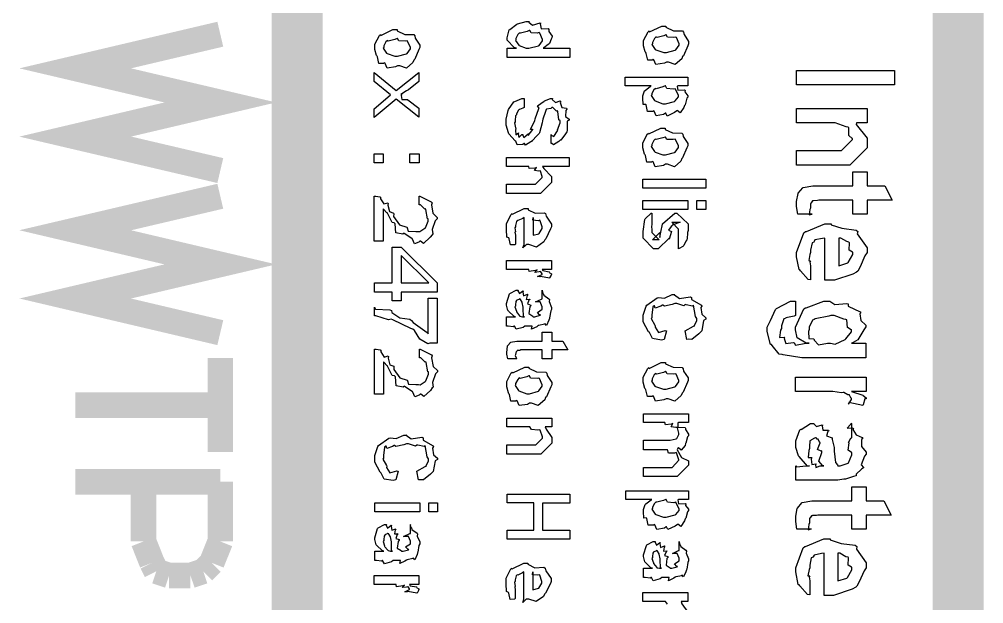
# Model space of a CAD drawing. Extents: x 0.1 to 11.6, y 0.3 to 16.2.
# Drawn here: x 1.5115 to 1.8883, y 2.094 to 2.3225 of the extents above; entities that cross this region are included whole.
import ezdxf

# ---------------------------------------------------------------- set-up
doc = ezdxf.new("R2010")
doc.units = 0
doc.layers.get('0').update_dxf_attribs({"linetype": 'CONTINUOUS'})

msp = doc.modelspace()

# ---------------------------------------------------------------- linework, layer by layer
at = {"color": 0}
for points, const_width in [([(1.62001, 0.531685), (1.62001, 4.18001)], 0.02), ([(1.87831, 0.513346), (1.87831, 4.18001)], 0.02), ([(1.59, 2.31668), (1.53331, 2.30333), (1.59, 2.28999), (1.53331, 2.27664), (1.59, 2.26335)], 0.01), ([(1.59, 2.25331), (1.53331, 2.24001), (1.59, 2.22667), (1.53331, 2.21332), (1.59, 2.19997)], 0.01), ([(1.59, 2.19), (1.59, 2.15332)], 0.01), ([(1.59, 2.17165), (1.53331, 2.17165)], 0.01), ([(1.53331, 2.14165), (1.59, 2.14165)], 0.01), ([(1.56, 2.11833), (1.56, 2.14165)], 0.01), ([(1.59, 2.14165), (1.59, 2.11833)], 0.01), ([(1.56332, 2.10997), (1.56, 2.11833)], 0.01), ([(1.59, 2.11833), (1.58664, 2.10997)], 0.01), ([(1.565, 2.10667), (1.56332, 2.10997)], 0.01), ([(1.58664, 2.10997), (1.58333, 2.10667)], 0.01), ([(1.56999, 2.10499), (1.565, 2.10667)], 0.01), ([(1.58333, 2.10667), (1.57835, 2.10499)], 0.01), ([(1.57835, 2.10499), (1.56999, 2.10499)], 0.01)]:
    msp.add_lwpolyline(points, dxfattribs=dict(at, const_width=const_width))
for points in [[(1.70204, 2.31119), (1.70574, 2.31119), (1.70481, 2.31142), (1.70204, 2.31435), (1.70204, 2.31532), (1.70204, 2.31532), (1.7029, 2.31836), (1.70313, 2.31858), (1.70313, 2.31858), (1.70583, 2.32064), (1.70617, 2.32075), (1.70617, 2.32075), (1.70958, 2.32161), (1.71072, 2.32161), (1.71061, 2.3214), (1.71203, 2.32015), (1.71496, 2.32107), (1.71528, 2.32096), (1.715, 2.32069), (1.71533, 2.31874), (1.7181, 2.31885), (1.71832, 2.31858), (1.71832, 2.31776), (1.71963, 2.31597), (1.71961, 2.31532), (1.71929, 2.31478), (1.71869, 2.3131), (1.71853, 2.31293), (1.71815, 2.31261), (1.71636, 2.31131), (1.71615, 2.31119), (1.72657, 2.31119), (1.72657, 2.30751), (1.70204, 2.30751), (1.70204, 2.31119)], [(1.65907, 2.31847), (1.65907, 2.31797), (1.66206, 2.31662), (1.66564, 2.31651), (1.66601, 2.31608), (1.66618, 2.31515), (1.66797, 2.31244), (1.66797, 2.31153), (1.66764, 2.31076), (1.66596, 2.30686), (1.66558, 2.30653), (1.66525, 2.30561), (1.66271, 2.30339), (1.6601, 2.30436), (1.65929, 2.30436), (1.65847, 2.30387), (1.65522, 2.30339), (1.6544, 2.30528), (1.65408, 2.30544), (1.65386, 2.30518), (1.65201, 2.30518), (1.65142, 2.30778), (1.65126, 2.30806), (1.65104, 2.30832), (1.65039, 2.31076), (1.65039, 2.31153), (1.65039, 2.31278), (1.65218, 2.31619), (1.65256, 2.31651), (1.65272, 2.31619), (1.65744, 2.31847), (1.65907, 2.31847)], [(1.71072, 2.31814), (1.7099, 2.31776), (1.70731, 2.31706), (1.70687, 2.31711), (1.70682, 2.31706), (1.70632, 2.31657), (1.70551, 2.315), (1.70551, 2.31446), (1.70535, 2.31424), (1.7066, 2.31244), (1.70682, 2.31228), (1.70682, 2.31228), (1.70958, 2.31119), (1.7105, 2.31119), (1.7105, 2.31119), (1.7144, 2.31213), (1.71463, 2.31228), (1.71463, 2.31228), (1.71593, 2.31407), (1.71593, 2.31467), (1.71593, 2.31467), (1.71485, 2.31711), (1.71463, 2.31728), (1.71386, 2.31711), (1.71149, 2.31722), (1.71089, 2.31814), (1.71072, 2.31814)], [(1.76411, 2.31988), (1.76411, 2.31939), (1.76708, 2.31803), (1.77067, 2.31793), (1.77106, 2.31749), (1.77121, 2.31657), (1.773, 2.31386), (1.773, 2.31293), (1.77268, 2.31218), (1.771, 2.30826), (1.77061, 2.30794), (1.77029, 2.30703), (1.76774, 2.30479), (1.76514, 2.30578), (1.76432, 2.30578), (1.76351, 2.30529), (1.76025, 2.30479), (1.75944, 2.30669), (1.75911, 2.30686), (1.7589, 2.30658), (1.75706, 2.30658), (1.75646, 2.30919), (1.75629, 2.30946), (1.75608, 2.30974), (1.75543, 2.31218), (1.75543, 2.31293), (1.75543, 2.31418), (1.75722, 2.3176), (1.7576, 2.31793), (1.75776, 2.3176), (1.76247, 2.31988), (1.76411, 2.31988)], [(1.65907, 2.315), (1.65826, 2.31461), (1.65565, 2.31396), (1.65522, 2.31418), (1.65517, 2.31413), (1.65468, 2.31364), (1.65386, 2.31207), (1.65386, 2.31153), (1.65365, 2.31125), (1.65494, 2.30929), (1.65517, 2.30914), (1.65517, 2.30914), (1.65826, 2.30806), (1.65929, 2.30806), (1.65929, 2.30806), (1.66276, 2.30897), (1.66297, 2.30914), (1.66297, 2.30914), (1.66428, 2.31093), (1.66428, 2.31153), (1.66428, 2.31153), (1.66319, 2.31396), (1.66297, 2.31413), (1.66222, 2.31396), (1.65972, 2.31407), (1.65924, 2.315), (1.65907, 2.315)], [(1.76411, 2.3164), (1.76329, 2.31603), (1.76069, 2.31538), (1.76025, 2.3156), (1.76019, 2.31554), (1.75971, 2.31506), (1.7589, 2.31347), (1.7589, 2.31293), (1.75868, 2.31267), (1.75999, 2.31071), (1.76019, 2.31054), (1.76019, 2.31054), (1.76329, 2.30946), (1.76432, 2.30946), (1.76432, 2.30946), (1.76779, 2.31039), (1.76801, 2.31054), (1.76801, 2.31054), (1.76932, 2.31233), (1.76932, 2.31293), (1.76932, 2.31293), (1.76822, 2.31538), (1.76801, 2.31554), (1.76725, 2.31538), (1.76476, 2.31549), (1.76426, 2.3164), (1.76411, 2.3164)], [(1.65007, 2.30165), (1.65875, 2.29471), (1.66764, 2.30165), (1.66764, 2.29818), (1.66351, 2.29492), (1.66276, 2.29454), (1.6606, 2.29312), (1.66092, 2.29297), (1.66092, 2.29297), (1.66069, 2.29275), (1.66097, 2.29118), (1.66319, 2.29112), (1.66331, 2.29101), (1.66764, 2.28776), (1.66764, 2.28429), (1.65875, 2.29124), (1.65007, 2.28407), (1.65007, 2.28754), (1.65549, 2.2921), (1.65657, 2.29297), (1.65007, 2.29818), (1.65007, 2.30165)], [(1.74815, 2.29992), (1.77268, 2.29992), (1.77268, 2.29644), (1.76878, 2.29644), (1.76856, 2.29628), (1.76872, 2.29476), (1.77143, 2.29486), (1.7716, 2.29471), (1.77154, 2.29411), (1.77268, 2.29264), (1.77268, 2.2921), (1.77235, 2.29161), (1.7716, 2.28911), (1.77138, 2.28885), (1.77115, 2.28808), (1.76975, 2.28592), (1.76856, 2.28678), (1.76833, 2.28668), (1.76747, 2.28608), (1.7646, 2.28467), (1.76411, 2.28581), (1.764, 2.28581), (1.76324, 2.28532), (1.76036, 2.28478), (1.75956, 2.28657), (1.75922, 2.28668), (1.75896, 2.2864), (1.75694, 2.2864), (1.75635, 2.28901), (1.75618, 2.28928), (1.75613, 2.28922), (1.75521, 2.28917), (1.7551, 2.29172), (1.7551, 2.29254), (1.7551, 2.29254), (1.75581, 2.29454), (1.75597, 2.29471), (1.75597, 2.29471), (1.75808, 2.29633), (1.75836, 2.29644), (1.74815, 2.29644), (1.74815, 2.29992)], [(1.81511, 2.30251), (1.85351, 2.30251), (1.85351, 2.29688), (1.81511, 2.29688), (1.81511, 2.30251)], [(1.76378, 2.29644), (1.76297, 2.29606), (1.76036, 2.29536), (1.75993, 2.29542), (1.75987, 2.29536), (1.75939, 2.29492), (1.75857, 2.29346), (1.75857, 2.29297), (1.75836, 2.29269), (1.75965, 2.29075), (1.75987, 2.29058), (1.75987, 2.29058), (1.76297, 2.2895), (1.764, 2.2895), (1.764, 2.2895), (1.76747, 2.29042), (1.76768, 2.29058), (1.76768, 2.29058), (1.76899, 2.29221), (1.76899, 2.29275), (1.76899, 2.29275), (1.7679, 2.29519), (1.76768, 2.29536), (1.76693, 2.29519), (1.76443, 2.29546), (1.76394, 2.29644), (1.76378, 2.29644)], [(1.70871, 2.2915), (1.70871, 2.28803), (1.70828, 2.28776), (1.70687, 2.28728), (1.70676, 2.28717), (1.70638, 2.28678), (1.70574, 2.28543), (1.70568, 2.28521), (1.70529, 2.28472), (1.70524, 2.28299), (1.70524, 2.28239), (1.70492, 2.28207), (1.7054, 2.28), (1.70546, 2.27979), (1.70535, 2.27919), (1.70546, 2.27729), (1.70649, 2.2781), (1.70654, 2.27806), (1.70643, 2.27767), (1.70665, 2.27626), (1.70785, 2.2774), (1.70828, 2.2774), (1.70817, 2.27718), (1.70861, 2.27626), (1.71029, 2.27778), (1.71044, 2.27783), (1.71035, 2.27772), (1.71035, 2.27707), (1.71208, 2.27935), (1.71218, 2.27957), (1.71203, 2.27946), (1.71115, 2.27946), (1.71294, 2.28299), (1.71306, 2.28347), (1.713, 2.28353), (1.71446, 2.2876), (1.71457, 2.28782), (1.71446, 2.28782), (1.71392, 2.28868), (1.71653, 2.29053), (1.71674, 2.29064), (1.71674, 2.29064), (1.71903, 2.2915), (1.71978, 2.2915), (1.71972, 2.29118), (1.72092, 2.28999), (1.72276, 2.29064), (1.72304, 2.29042), (1.72282, 2.28993), (1.72342, 2.28797), (1.72526, 2.28771), (1.72542, 2.28737), (1.72499, 2.28689), (1.72483, 2.28456), (1.72629, 2.28342), (1.72629, 2.28304), (1.72558, 2.28261), (1.72553, 2.27881), (1.72542, 2.27849), (1.72483, 2.27772), (1.7231, 2.27522), (1.72282, 2.27528), (1.72282, 2.27522), (1.72228, 2.27468), (1.72026, 2.27339), (1.71951, 2.27399), (1.71935, 2.27393), (1.71935, 2.2774), (1.71935, 2.27724), (1.72037, 2.27669), (1.72179, 2.27892), (1.72194, 2.27914), (1.72194, 2.27914), (1.72179, 2.27925), (1.72282, 2.28196), (1.72282, 2.28282), (1.72222, 2.28315), (1.7219, 2.28651), (1.72174, 2.28674), (1.72136, 2.28662), (1.72, 2.28803), (1.71957, 2.28803), (1.71918, 2.28765), (1.7175, 2.28733), (1.71739, 2.28717), (1.71713, 2.28651), (1.71599, 2.28342), (1.71588, 2.28282), (1.71571, 2.28206), (1.71468, 2.27806), (1.71457, 2.27783), (1.71382, 2.27713), (1.71175, 2.27485), (1.71197, 2.27501), (1.71197, 2.27501), (1.71132, 2.27453), (1.70921, 2.27328), (1.70882, 2.27393), (1.70871, 2.27393), (1.70817, 2.2736), (1.70606, 2.27339), (1.70551, 2.27485), (1.70524, 2.27501), (1.70524, 2.27501), (1.70281, 2.27772), (1.70264, 2.27806), (1.70264, 2.27806), (1.70176, 2.28114), (1.70176, 2.28217), (1.70176, 2.28342), (1.70247, 2.28683), (1.70264, 2.28717), (1.70264, 2.28717), (1.70475, 2.29021), (1.70503, 2.29042), (1.70503, 2.29042), (1.70779, 2.2915), (1.70871, 2.2915)], [(1.81515, 2.28765), (1.84272, 2.28765), (1.84272, 2.28201), (1.8386, 2.28201), (1.83849, 2.28136), (1.84272, 2.27599), (1.84272, 2.27419), (1.84272, 2.27225), (1.83599, 2.26551), (1.83165, 2.26551), (1.81515, 2.26551), (1.81515, 2.27115), (1.83035, 2.27117), (1.83274, 2.27115), (1.83708, 2.2755), (1.83708, 2.27593), (1.83692, 2.27588), (1.83561, 2.27701), (1.83561, 2.28), (1.83535, 2.28028), (1.83453, 2.28049), (1.83024, 2.28201), (1.82883, 2.28201), (1.81515, 2.28201), (1.81515, 2.28765)], [(1.76378, 2.27994), (1.76378, 2.27946), (1.76676, 2.2781), (1.77035, 2.278), (1.77072, 2.27756), (1.77089, 2.27664), (1.77268, 2.27393), (1.77268, 2.273), (1.77235, 2.27225), (1.77067, 2.26833), (1.77029, 2.26801), (1.76997, 2.26708), (1.76742, 2.26486), (1.76481, 2.26585), (1.764, 2.26585), (1.76318, 2.26535), (1.75993, 2.26486), (1.75911, 2.26676), (1.75879, 2.26693), (1.75857, 2.26665), (1.75672, 2.26665), (1.75613, 2.26926), (1.75597, 2.26953), (1.75575, 2.26981), (1.7551, 2.27225), (1.7551, 2.273), (1.7551, 2.27425), (1.75689, 2.27767), (1.75726, 2.278), (1.75743, 2.27767), (1.76215, 2.27994), (1.76378, 2.27994)], [(1.76378, 2.27647), (1.76297, 2.2761), (1.76036, 2.27544), (1.75993, 2.27567), (1.75987, 2.27561), (1.75939, 2.27511), (1.75857, 2.27354), (1.75857, 2.273), (1.75836, 2.27274), (1.75965, 2.27078), (1.75987, 2.27061), (1.75987, 2.27061), (1.76297, 2.26953), (1.764, 2.26953), (1.764, 2.26953), (1.76747, 2.27046), (1.76768, 2.27061), (1.76768, 2.27061), (1.76899, 2.2724), (1.76899, 2.273), (1.76899, 2.273), (1.7679, 2.27544), (1.76768, 2.27561), (1.76693, 2.27544), (1.76443, 2.27556), (1.76394, 2.27647), (1.76378, 2.27647)], [(1.65012, 2.26986), (1.6536, 2.26986), (1.6536, 2.26639), (1.65012, 2.26639), (1.65012, 2.26986)], [(1.66401, 2.26986), (1.66769, 2.26986), (1.66769, 2.26639), (1.66401, 2.26639), (1.66401, 2.26986)], [(1.70182, 2.26844), (1.72635, 2.26844), (1.72635, 2.26497), (1.71593, 2.26497), (1.71647, 2.26411), (1.7194, 2.26101), (1.7194, 2.25999), (1.7194, 2.25868), (1.71506, 2.25435), (1.71268, 2.25435), (1.70182, 2.25435), (1.70182, 2.25803), (1.71203, 2.25803), (1.71311, 2.25803), (1.71571, 2.26064), (1.71571, 2.26107), (1.71571, 2.26107), (1.71517, 2.26308), (1.71506, 2.26324), (1.71451, 2.26313), (1.71278, 2.2634), (1.71354, 2.26454), (1.71354, 2.26454), (1.71289, 2.26432), (1.71072, 2.26411), (1.71056, 2.26497), (1.7105, 2.26497), (1.70182, 2.26497), (1.70182, 2.26844)], [(1.82129, 2.24631), (1.81565, 2.24631), (1.81565, 2.24631), (1.81521, 2.24924), (1.81521, 2.25022), (1.81521, 2.25131), (1.81575, 2.25435), (1.81586, 2.25456), (1.81586, 2.25456), (1.8176, 2.25661), (1.81782, 2.25672), (1.81782, 2.25672), (1.82156, 2.25738), (1.82281, 2.25738), (1.83712, 2.25738), (1.83712, 2.26281), (1.84278, 2.26281), (1.84278, 2.25738), (1.84972, 2.25738), (1.85254, 2.25174), (1.84278, 2.25174), (1.84278, 2.24631), (1.83712, 2.24631), (1.83712, 2.25174), (1.82389, 2.25174), (1.82335, 2.25163), (1.82178, 2.25157), (1.82172, 2.25151), (1.82146, 2.25146), (1.8209, 2.25076), (1.82086, 2.25065), (1.82058, 2.25054), (1.82064, 2.24918), (1.82064, 2.24869), (1.82036, 2.2481), (1.8201, 2.24599), (1.82124, 2.24636), (1.82129, 2.24631)], [(1.75515, 2.25999), (1.77968, 2.25999), (1.77968, 2.25651), (1.75515, 2.25651), (1.75515, 2.25999)], [(1.65364, 2.23579), (1.65017, 2.23578), (1.65017, 2.25336), (1.65076, 2.25336), (1.65235, 2.25304), (1.65256, 2.25293), (1.65256, 2.25228), (1.65386, 2.25028), (1.65543, 2.25071), (1.6556, 2.25054), (1.65543, 2.24983), (1.65608, 2.24729), (1.65767, 2.24675), (1.65776, 2.24642), (1.65771, 2.24539), (1.66, 2.24219), (1.66287, 2.24121), (1.66319, 2.241), (1.66308, 2.241), (1.66342, 2.23969), (1.66635, 2.23947), (1.66732, 2.23947), (1.66803, 2.23947), (1.66992, 2.24078), (1.67014, 2.241), (1.67014, 2.241), (1.67122, 2.2436), (1.67122, 2.24447), (1.67096, 2.24447), (1.67031, 2.24815), (1.67014, 2.24837), (1.66992, 2.24826), (1.66829, 2.24989), (1.66775, 2.24989), (1.66775, 2.25336), (1.66797, 2.25331), (1.67242, 2.25114), (1.67275, 2.25076), (1.67247, 2.24989), (1.67307, 2.24664), (1.67469, 2.24501), (1.67469, 2.24447), (1.67399, 2.24365), (1.67285, 2.24035), (1.67301, 2.23856), (1.67275, 2.23817), (1.67204, 2.23725), (1.66943, 2.23486), (1.66829, 2.23579), (1.66797, 2.23579), (1.66764, 2.2354), (1.6659, 2.23475), (1.66515, 2.23654), (1.66493, 2.23665), (1.66493, 2.23665), (1.66217, 2.23861), (1.66189, 2.23882), (1.66135, 2.2385), (1.65864, 2.23899), (1.65836, 2.24251), (1.65799, 2.24294), (1.65713, 2.24311), (1.65528, 2.24669), (1.65517, 2.24685), (1.65511, 2.24685), (1.65375, 2.24826), (1.65365, 2.24837), (1.65364, 2.23579)], [(1.75515, 2.25163), (1.77274, 2.25163), (1.77274, 2.24815), (1.75515, 2.24815), (1.75515, 2.25163)], [(1.77621, 2.25163), (1.77968, 2.25163), (1.77968, 2.24815), (1.77621, 2.24815), (1.77621, 2.25163)], [(1.70529, 2.23807), (1.70529, 2.2346), (1.70508, 2.23432), (1.7034, 2.23426), (1.70285, 2.23671), (1.70269, 2.23699), (1.70269, 2.23699), (1.70193, 2.23736), (1.70182, 2.24035), (1.70182, 2.24132), (1.70182, 2.24262), (1.70361, 2.24621), (1.704, 2.24653), (1.70415, 2.24625), (1.70871, 2.24849), (1.71029, 2.24849), (1.71029, 2.24804), (1.71306, 2.24669), (1.71658, 2.24685), (1.71701, 2.24653), (1.71729, 2.2455), (1.7194, 2.2424), (1.7194, 2.24132), (1.71907, 2.24056), (1.71724, 2.23665), (1.71679, 2.23633), (1.71642, 2.23546), (1.71354, 2.2334), (1.71061, 2.23438), (1.70964, 2.23438), (1.70931, 2.23406), (1.70828, 2.23313), (1.70876, 2.23438), (1.70876, 2.23438), (1.70876, 2.24501), (1.70822, 2.24463), (1.70632, 2.24382), (1.70617, 2.24393), (1.70617, 2.24393), (1.70574, 2.24343), (1.70529, 2.24186), (1.70529, 2.24132), (1.70508, 2.241), (1.70529, 2.23936), (1.70529, 2.23936), (1.70514, 2.23926), (1.70529, 2.23807), (1.70529, 2.23807)], [(1.75868, 2.24669), (1.75868, 2.24322), (1.75857, 2.243), (1.75868, 2.24235), (1.75868, 2.24214), (1.75846, 2.2416), (1.75868, 2.24007), (1.75868, 2.23953), (1.75868, 2.2391), (1.7615, 2.23628), (1.76042, 2.23628), (1.7589, 2.23628), (1.76172, 2.2391), (1.76172, 2.23714), (1.76215, 2.23931), (1.76281, 2.24235), (1.76281, 2.24257), (1.76758, 2.24669), (1.76844, 2.24669), (1.77279, 2.24257), (1.77279, 2.23996), (1.77251, 2.23915), (1.7724, 2.23654), (1.77235, 2.23628), (1.77197, 2.23574), (1.77115, 2.234), (1.77106, 2.23389), (1.77078, 2.23367), (1.76932, 2.23286), (1.7691, 2.23281), (1.7691, 2.23628), (1.7691, 2.23628), (1.7691, 2.23708), (1.7691, 2.23736), (1.7691, 2.23736), (1.7691, 2.23915), (1.7691, 2.23975), (1.7691, 2.2404), (1.7665, 2.24322), (1.76779, 2.24322), (1.76975, 2.24322), (1.76693, 2.24214), (1.76693, 2.24257), (1.76671, 2.24192), (1.76622, 2.24154), (1.76514, 2.24001), (1.76628, 2.23958), (1.76628, 2.23953), (1.7654, 2.23649), (1.7654, 2.23693), (1.76107, 2.23281), (1.76085, 2.23281), (1.75933, 2.23281), (1.75521, 2.23693), (1.75521, 2.23953), (1.75521, 2.23953), (1.75592, 2.24425), (1.75608, 2.24451), (1.75608, 2.24451), (1.75836, 2.24664), (1.75868, 2.24669)], [(1.71224, 2.24501), (1.71224, 2.23807), (1.71224, 2.23807), (1.71446, 2.23861), (1.71463, 2.23872), (1.71463, 2.23872), (1.71571, 2.24067), (1.71571, 2.24132), (1.71571, 2.24132), (1.71496, 2.24376), (1.71485, 2.24393), (1.71419, 2.24376), (1.71208, 2.24393), (1.71224, 2.24501), (1.71224, 2.24501)], [(1.82064, 2.22607), (1.82064, 2.22065), (1.81972, 2.22082), (1.81674, 2.22412), (1.81651, 2.22456), (1.81619, 2.22467), (1.81521, 2.22965), (1.81521, 2.23128), (1.81521, 2.23128), (1.81808, 2.23904), (1.81868, 2.23953), (1.81901, 2.23958), (1.82622, 2.24257), (1.82867, 2.24257), (1.82867, 2.24214), (1.8329, 2.24078), (1.83843, 2.24007), (1.83908, 2.23953), (1.83886, 2.23856), (1.84278, 2.23313), (1.84278, 2.23128), (1.8419, 2.23003), (1.84, 2.22575), (1.83908, 2.22407), (1.83865, 2.22368), (1.83718, 2.22287), (1.82997, 2.22043), (1.82758, 2.22043), (1.82726, 2.22043), (1.8265, 2.22043), (1.82628, 2.22043), (1.82628, 2.23693), (1.82531, 2.23682), (1.82237, 2.23622), (1.82206, 2.23557), (1.82194, 2.2354), (1.82124, 2.23508), (1.82064, 2.23226), (1.82064, 2.23128), (1.82036, 2.23058), (1.81993, 2.22814), (1.82064, 2.22808), (1.82064, 2.22803), (1.82042, 2.22765), (1.82064, 2.22607), (1.82064, 2.22607)], [(1.83171, 2.23693), (1.83171, 2.22607), (1.83171, 2.22607), (1.83518, 2.22721), (1.83539, 2.22738), (1.83539, 2.22738), (1.83712, 2.23047), (1.83712, 2.2315), (1.83703, 2.23144), (1.83572, 2.23221), (1.83583, 2.23514), (1.83561, 2.2354), (1.83479, 2.23557), (1.83247, 2.23693), (1.83171, 2.23693)], [(1.65022, 2.21951), (1.65717, 2.21951), (1.65717, 2.2334), (1.66064, 2.2334), (1.67475, 2.21951), (1.67475, 2.21582), (1.66064, 2.21582), (1.66064, 2.21235), (1.65717, 2.21235), (1.65717, 2.21582), (1.65022, 2.21582), (1.65022, 2.21951)], [(1.66064, 2.21951), (1.6715, 2.21951), (1.66064, 2.23014), (1.66064, 2.21951)], [(1.70188, 2.22819), (1.71946, 2.22819), (1.71946, 2.22472), (1.71576, 2.22472), (1.71599, 2.22424), (1.71847, 2.22374), (1.71858, 2.22364), (1.71853, 2.22347), (1.71946, 2.22299), (1.71946, 2.22276), (1.71924, 2.22239), (1.71869, 2.22136), (1.71858, 2.22125), (1.71511, 2.2219), (1.71485, 2.22185), (1.71392, 2.22189), (1.71576, 2.22271), (1.71576, 2.22299), (1.71576, 2.22299), (1.71522, 2.22379), (1.71511, 2.22385), (1.71457, 2.22369), (1.71289, 2.22353), (1.71382, 2.2245), (1.71382, 2.2245), (1.71311, 2.22424), (1.71072, 2.22385), (1.71056, 2.22472), (1.71056, 2.22472), (1.70188, 2.22472), (1.70188, 2.22819)], [(1.70535, 2.20622), (1.70469, 2.20643), (1.70264, 2.20839), (1.70253, 2.20861), (1.70236, 2.20865), (1.70188, 2.21078), (1.70188, 2.21143), (1.70188, 2.21143), (1.70296, 2.21511), (1.70318, 2.21533), (1.70318, 2.21533), (1.70563, 2.21664), (1.70643, 2.21664), (1.70632, 2.21636), (1.70687, 2.21528), (1.70822, 2.21631), (1.70839, 2.21619), (1.70822, 2.21582), (1.7085, 2.21436), (1.71001, 2.215), (1.71012, 2.2149), (1.70985, 2.21451), (1.70958, 2.21294), (1.71093, 2.21306), (1.71099, 2.21294), (1.71061, 2.21268), (1.71001, 2.21121), (1.71138, 2.21078), (1.71143, 2.21056), (1.71093, 2.21001), (1.71061, 2.20742), (1.71218, 2.20643), (1.71229, 2.20622), (1.71229, 2.20622), (1.71294, 2.20622), (1.71294, 2.20622), (1.71294, 2.20622), (1.715, 2.20676), (1.71511, 2.20688), (1.71479, 2.20692), (1.71392, 2.2079), (1.71576, 2.2091), (1.71576, 2.20947), (1.71576, 2.21012), (1.715, 2.21197), (1.7149, 2.21207), (1.71446, 2.21197), (1.71311, 2.21197), (1.7155, 2.21311), (1.71576, 2.21317), (1.71576, 2.21664), (1.71571, 2.21636), (1.71599, 2.21544), (1.71619, 2.21533), (1.71636, 2.21468), (1.71843, 2.21322), (1.71858, 2.21294), (1.71847, 2.21212), (1.71946, 2.20985), (1.71946, 2.20904), (1.71913, 2.20844), (1.71869, 2.20578), (1.71858, 2.20557), (1.71838, 2.20486), (1.71744, 2.20281), (1.71685, 2.20361), (1.71685, 2.20361), (1.71674, 2.20329), (1.71446, 2.20281), (1.71425, 2.20275), (1.71365, 2.20231), (1.71164, 2.20133), (1.71186, 2.20253), (1.71186, 2.20253), (1.70904, 2.20253), (1.70833, 2.20204), (1.70563, 2.20128), (1.70492, 2.20253), (1.70469, 2.20253), (1.70449, 2.20226), (1.70253, 2.20253), (1.70188, 2.20253), (1.70188, 2.20622), (1.70275, 2.20622), (1.70469, 2.20622), (1.70535, 2.20622)], [(1.67128, 2.21343), (1.67475, 2.21343), (1.67475, 2.19585), (1.67193, 2.19585), (1.67111, 2.19558), (1.66792, 2.19737), (1.66585, 2.20085), (1.66521, 2.20128), (1.66439, 2.20156), (1.65744, 2.20497), (1.65674, 2.20518), (1.65571, 2.20492), (1.65082, 2.20649), (1.65022, 2.20649), (1.65022, 2.20996), (1.65067, 2.2091), (1.65631, 2.20888), (1.65696, 2.20865), (1.65701, 2.2079), (1.6601, 2.20583), (1.66411, 2.20518), (1.66476, 2.20475), (1.66536, 2.20389), (1.67085, 2.19997), (1.67128, 2.19954), (1.67128, 2.21343)], [(1.70882, 2.20622), (1.70844, 2.20632), (1.70839, 2.20947), (1.70839, 2.2099), (1.70833, 2.2099), (1.70796, 2.21175), (1.70796, 2.21186), (1.70796, 2.21186), (1.70736, 2.21289), (1.70731, 2.21294), (1.70725, 2.21294), (1.70692, 2.21317), (1.70687, 2.21317), (1.70665, 2.21294), (1.70583, 2.21263), (1.70578, 2.21251), (1.70551, 2.21212), (1.70535, 2.21083), (1.70535, 2.21033), (1.70514, 2.21001), (1.70568, 2.20833), (1.70578, 2.20817), (1.70568, 2.20806), (1.70697, 2.20654), (1.70708, 2.20643), (1.70708, 2.20643), (1.70806, 2.20622), (1.70839, 2.20622), (1.70882, 2.20622)], [(1.76432, 2.20074), (1.76346, 2.19726), (1.76243, 2.19699), (1.7589, 2.19765), (1.75771, 2.19997), (1.75737, 2.20031), (1.75737, 2.20031), (1.75521, 2.20421), (1.75521, 2.20551), (1.75521, 2.20682), (1.75646, 2.21039), (1.75672, 2.21072), (1.75672, 2.21072), (1.76074, 2.2136), (1.76129, 2.21376), (1.76129, 2.21371), (1.76361, 2.21343), (1.76654, 2.21485), (1.76758, 2.21485), (1.76753, 2.21474), (1.76947, 2.21332), (1.7736, 2.21397), (1.77408, 2.21376), (1.77408, 2.21289), (1.778, 2.21067), (1.77821, 2.21029), (1.77783, 2.20975), (1.77815, 2.20714), (1.77974, 2.20578), (1.77974, 2.20529), (1.77881, 2.20475), (1.7781, 2.20063), (1.77778, 2.20031), (1.77701, 2.19949), (1.77431, 2.19726), (1.77279, 2.19737), (1.77235, 2.19726), (1.77169, 2.20074), (1.77169, 2.20074), (1.77496, 2.20247), (1.77517, 2.20269), (1.77512, 2.20269), (1.77522, 2.20247), (1.77626, 2.20475), (1.77626, 2.20551), (1.77567, 2.20632), (1.77496, 2.21072), (1.77496, 2.21072), (1.77453, 2.21035), (1.77203, 2.21083), (1.77171, 2.21094), (1.77115, 2.2105), (1.76844, 2.21137), (1.76758, 2.21137), (1.7666, 2.21104), (1.76351, 2.21039), (1.76292, 2.21078), (1.76281, 2.21072), (1.76215, 2.21035), (1.75993, 2.20958), (1.75965, 2.21044), (1.75956, 2.2105), (1.759, 2.21007), (1.75868, 2.20682), (1.75868, 2.20574), (1.7584, 2.20546), (1.75976, 2.2029), (1.75999, 2.20269), (1.75987, 2.2021), (1.76118, 2.20008), (1.76383, 2.20085), (1.76432, 2.20074)], [(1.81472, 2.21229), (1.81472, 2.20665), (1.81429, 2.20637), (1.81104, 2.20574), (1.81082, 2.20557), (1.81017, 2.2054), (1.80931, 2.20264), (1.80931, 2.20165), (1.80886, 2.2009), (1.80854, 2.19814), (1.81039, 2.19819), (1.8106, 2.19797), (1.81039, 2.19764), (1.81093, 2.19575), (1.81386, 2.19613), (1.81429, 2.19601), (1.81424, 2.19601), (1.81472, 2.1951), (1.81879, 2.19581), (1.82015, 2.19581), (1.81896, 2.19581), (1.81538, 2.19797), (1.81472, 2.20107), (1.81472, 2.2021), (1.81472, 2.2021), (1.81799, 2.20925), (1.81862, 2.20969), (1.81896, 2.20964), (1.82585, 2.21229), (1.82818, 2.21229), (1.82818, 2.21229), (1.83018, 2.21099), (1.83479, 2.21143), (1.83535, 2.21121), (1.83529, 2.21039), (1.84, 2.20811), (1.84033, 2.20774), (1.83996, 2.20736), (1.84033, 2.20475), (1.84229, 2.20296), (1.84229, 2.20231), (1.84142, 2.20111), (1.83914, 2.19721), (1.83724, 2.19613), (1.83664, 2.19581), (1.84229, 2.19581), (1.84229, 2.19015), (1.81862, 2.19015), (1.81722, 2.19015), (1.80994, 2.19125), (1.80951, 2.19146), (1.80838, 2.19157), (1.80561, 2.19493), (1.80539, 2.19536), (1.80496, 2.19536), (1.80365, 2.20042), (1.80365, 2.2021), (1.80365, 2.2021), (1.80501, 2.20475), (1.80697, 2.20904), (1.80735, 2.20947), (1.80735, 2.20947), (1.81287, 2.21229), (1.81472, 2.21229)], [(1.82861, 2.20665), (1.82785, 2.20643), (1.82243, 2.2054), (1.8221, 2.20514), (1.82135, 2.20486), (1.82015, 2.20215), (1.82015, 2.20122), (1.81988, 2.20047), (1.81993, 2.19769), (1.82178, 2.1976), (1.8221, 2.19732), (1.822, 2.197), (1.82378, 2.19526), (1.82721, 2.19581), (1.8284, 2.19581), (1.8284, 2.19581), (1.83024, 2.19553), (1.83415, 2.19726), (1.83447, 2.19754), (1.83447, 2.19754), (1.83664, 2.20031), (1.83664, 2.20122), (1.83649, 2.20111), (1.83507, 2.20204), (1.83479, 2.20492), (1.83447, 2.20514), (1.83365, 2.20529), (1.82986, 2.20665), (1.82861, 2.20665)], [(1.70583, 2.18972), (1.70236, 2.18972), (1.70236, 2.18972), (1.70193, 2.19151), (1.70193, 2.19211), (1.70193, 2.19211), (1.70226, 2.19476), (1.70236, 2.19493), (1.70236, 2.19493), (1.70335, 2.19618), (1.70344, 2.19624), (1.70344, 2.19624), (1.70589, 2.19667), (1.70671, 2.19667), (1.71582, 2.19667), (1.71582, 2.20014), (1.71951, 2.20014), (1.71951, 2.19667), (1.72385, 2.19667), (1.72581, 2.19319), (1.71951, 2.19319), (1.71951, 2.18972), (1.71582, 2.18972), (1.71582, 2.19319), (1.70736, 2.19319), (1.70714, 2.19303), (1.70611, 2.19303), (1.70606, 2.19299), (1.70594, 2.19282), (1.70563, 2.19243), (1.70563, 2.19233), (1.70546, 2.19211), (1.7054, 2.19146), (1.7054, 2.19125), (1.70524, 2.19103), (1.70572, 2.18989), (1.70583, 2.18972)], [(1.65375, 2.17594), (1.65028, 2.17594), (1.65028, 2.19353), (1.65087, 2.19353), (1.65246, 2.19319), (1.65267, 2.19308), (1.65267, 2.19243), (1.65397, 2.19043), (1.65554, 2.19086), (1.65571, 2.19071), (1.65554, 2.19), (1.65619, 2.18744), (1.65776, 2.1869), (1.65787, 2.18658), (1.65782, 2.18554), (1.6601, 2.18235), (1.66297, 2.18138), (1.66331, 2.18115), (1.66319, 2.18115), (1.66351, 2.17985), (1.66644, 2.17964), (1.66743, 2.17964), (1.66813, 2.17962), (1.67003, 2.18093), (1.67025, 2.18115), (1.67025, 2.18115), (1.67133, 2.18376), (1.67133, 2.18463), (1.67106, 2.18463), (1.67042, 2.18832), (1.67025, 2.18853), (1.67003, 2.18842), (1.6684, 2.19006), (1.66786, 2.19006), (1.66786, 2.19353), (1.66808, 2.19347), (1.67253, 2.19129), (1.67285, 2.19092), (1.67258, 2.19006), (1.67318, 2.18679), (1.67481, 2.18517), (1.67481, 2.18463), (1.6741, 2.18381), (1.67296, 2.1805), (1.67312, 2.17871), (1.67285, 2.17833), (1.67215, 2.1774), (1.66954, 2.17503), (1.6684, 2.17594), (1.66808, 2.17594), (1.66775, 2.17557), (1.66601, 2.17492), (1.66525, 2.17671), (1.66504, 2.17681), (1.66504, 2.17681), (1.66228, 2.17876), (1.662, 2.17899), (1.66146, 2.17865), (1.65875, 2.17915), (1.65847, 2.18267), (1.6581, 2.18311), (1.65722, 2.18326), (1.65537, 2.18685), (1.65528, 2.18701), (1.65522, 2.18701), (1.65386, 2.18842), (1.65375, 2.18853), (1.65375, 2.17594)], [(1.71061, 2.18653), (1.71061, 2.18604), (1.7136, 2.18468), (1.71718, 2.18457), (1.71756, 2.18414), (1.71772, 2.18321), (1.71951, 2.1805), (1.71951, 2.17958), (1.71918, 2.17882), (1.7175, 2.17492), (1.71713, 2.17458), (1.71679, 2.17367), (1.71425, 2.17144), (1.71164, 2.17242), (1.71083, 2.17242), (1.71001, 2.17193), (1.70676, 2.17144), (1.70594, 2.17333), (1.70563, 2.1735), (1.7054, 2.17324), (1.70356, 2.17324), (1.70296, 2.17583), (1.70281, 2.17611), (1.70258, 2.17638), (1.70193, 2.17882), (1.70193, 2.17958), (1.70193, 2.18083), (1.70372, 2.18425), (1.7041, 2.18457), (1.70426, 2.18425), (1.70899, 2.18653), (1.71061, 2.18653)], [(1.76394, 2.18826), (1.76394, 2.18778), (1.76693, 2.18642), (1.77051, 2.18631), (1.77089, 2.18587), (1.77106, 2.18494), (1.77285, 2.18224), (1.77285, 2.18132), (1.77251, 2.18056), (1.77083, 2.17665), (1.77046, 2.17632), (1.77012, 2.1754), (1.76758, 2.17318), (1.76497, 2.17415), (1.76417, 2.17415), (1.76335, 2.17367), (1.7601, 2.17318), (1.75928, 2.17507), (1.75896, 2.17524), (1.75874, 2.17497), (1.75689, 2.17497), (1.75629, 2.17757), (1.75613, 2.17785), (1.75592, 2.17811), (1.75526, 2.18056), (1.75526, 2.18132), (1.75526, 2.18257), (1.75706, 2.18599), (1.75743, 2.18631), (1.7576, 2.18599), (1.76232, 2.18826), (1.76394, 2.18826)], [(1.71061, 2.18306), (1.70979, 2.18267), (1.70719, 2.18201), (1.70676, 2.18224), (1.70671, 2.18218), (1.70622, 2.18169), (1.7054, 2.18012), (1.7054, 2.17958), (1.70518, 2.17931), (1.70649, 2.17736), (1.70671, 2.17719), (1.70671, 2.17719), (1.70979, 2.17611), (1.71083, 2.17611), (1.71083, 2.17611), (1.71431, 2.17703), (1.71451, 2.17719), (1.71451, 2.17719), (1.71582, 2.17899), (1.71582, 2.17958), (1.71582, 2.17958), (1.71474, 2.18201), (1.71451, 2.18218), (1.71376, 2.18201), (1.71126, 2.18213), (1.71078, 2.18306), (1.71061, 2.18306)], [(1.76394, 2.18479), (1.76313, 2.1844), (1.76053, 2.18375), (1.7601, 2.18397), (1.76004, 2.18392), (1.75956, 2.18343), (1.75874, 2.18186), (1.75874, 2.18132), (1.75851, 2.18104), (1.75982, 2.1791), (1.76004, 2.17893), (1.76004, 2.17893), (1.76313, 2.17785), (1.76417, 2.17785), (1.76417, 2.17785), (1.76764, 2.17876), (1.76785, 2.17893), (1.76785, 2.17893), (1.76915, 2.18072), (1.76915, 2.18132), (1.76915, 2.18132), (1.76807, 2.18375), (1.76785, 2.18392), (1.76708, 2.18375), (1.7646, 2.18386), (1.76411, 2.18479), (1.76394, 2.18479)], [(1.81478, 2.18261), (1.84233, 2.18261), (1.84233, 2.17697), (1.83669, 2.17697), (1.83664, 2.17692), (1.84104, 2.17557), (1.84125, 2.17546), (1.84125, 2.17546), (1.84233, 2.17449), (1.84233, 2.17415), (1.8419, 2.1741), (1.84125, 2.17176), (1.84104, 2.17154), (1.83561, 2.17264), (1.83556, 2.17253), (1.8355, 2.17199), (1.83669, 2.17378), (1.83669, 2.17437), (1.83643, 2.17442), (1.83593, 2.17557), (1.83583, 2.17567), (1.83524, 2.17567), (1.83365, 2.17654), (1.83344, 2.17654), (1.83268, 2.17643), (1.82932, 2.17697), (1.82824, 2.17697), (1.81478, 2.17697), (1.81478, 2.18261)], [(1.75532, 2.16829), (1.77289, 2.16829), (1.77289, 2.16482), (1.76899, 2.16482), (1.76872, 2.16467), (1.76882, 2.16303), (1.7716, 2.16288), (1.77181, 2.16265), (1.77175, 2.16206), (1.77289, 2.16026), (1.77289, 2.15961), (1.77257, 2.15918), (1.77197, 2.15679), (1.77181, 2.15657), (1.7716, 2.15588), (1.77012, 2.15397), (1.76899, 2.15489), (1.76878, 2.15485), (1.7685, 2.15414), (1.77018, 2.1511), (1.77289, 2.14985), (1.77289, 2.14942), (1.77289, 2.14811), (1.76856, 2.14378), (1.76704, 2.14378), (1.75532, 2.14378), (1.75532, 2.14725), (1.76531, 2.14725), (1.7666, 2.14725), (1.76921, 2.15007), (1.76921, 2.15028), (1.76921, 2.15028), (1.76828, 2.15294), (1.76813, 2.1531), (1.76747, 2.15283), (1.76508, 2.15283), (1.76476, 2.15419), (1.76465, 2.15419), (1.75532, 2.15419), (1.75532, 2.15788), (1.76574, 2.15788), (1.76574, 2.15788), (1.76818, 2.15842), (1.76833, 2.15853), (1.76833, 2.15853), (1.76921, 2.16015), (1.76921, 2.16069), (1.76921, 2.16069), (1.76867, 2.16271), (1.76856, 2.16288), (1.76801, 2.16282), (1.76622, 2.16319), (1.76682, 2.16439), (1.76682, 2.16439), (1.76617, 2.16417), (1.764, 2.16396), (1.76367, 2.16482), (1.76357, 2.16482), (1.75532, 2.16482), (1.75532, 2.16829)], [(1.70199, 2.16656), (1.71957, 2.16656), (1.71957, 2.16308), (1.71696, 2.16308), (1.71729, 2.16222), (1.71957, 2.15896), (1.71957, 2.15788), (1.71957, 2.15679), (1.71522, 2.15246), (1.7124, 2.15246), (1.70199, 2.15246), (1.70199, 2.15614), (1.71175, 2.15614), (1.71326, 2.15614), (1.71588, 2.15875), (1.71588, 2.15918), (1.71588, 2.15918), (1.71496, 2.16178), (1.71479, 2.162), (1.71403, 2.16183), (1.71158, 2.16211), (1.71089, 2.16308), (1.71067, 2.16308), (1.70199, 2.16308), (1.70199, 2.16656)], [(1.82026, 2.14794), (1.81939, 2.14779), (1.81614, 2.15153), (1.81592, 2.15185), (1.81592, 2.15185), (1.81483, 2.15511), (1.81483, 2.15619), (1.81483, 2.15771), (1.81646, 2.16194), (1.81679, 2.16226), (1.81694, 2.16211), (1.82069, 2.16444), (1.822, 2.16444), (1.82189, 2.16428), (1.82292, 2.16325), (1.82519, 2.1639), (1.82547, 2.16379), (1.82519, 2.16351), (1.82547, 2.16189), (1.82769, 2.16183), (1.82785, 2.16162), (1.82742, 2.16135), (1.82693, 2.15956), (1.82904, 2.1589), (1.82915, 2.15858), (1.82915, 2.15821), (1.82975, 2.15554), (1.82981, 2.15511), (1.82981, 2.15364), (1.83035, 2.14925), (1.83117, 2.14833), (1.83132, 2.14794), (1.83132, 2.14794), (1.83197, 2.14794), (1.83219, 2.14794), (1.83219, 2.14794), (1.83529, 2.14887), (1.83544, 2.14903), (1.83544, 2.14903), (1.83675, 2.15213), (1.83675, 2.15315), (1.83664, 2.1531), (1.83539, 2.15408), (1.83567, 2.15685), (1.83544, 2.15706), (1.83544, 2.15706), (1.83637, 2.15875), (1.83675, 2.15879), (1.83675, 2.16444), (1.83626, 2.16406), (1.83501, 2.1626), (1.83697, 2.16271), (1.8374, 2.16249), (1.83718, 2.16206), (1.83843, 2.15999), (1.84088, 2.15901), (1.8411, 2.15858), (1.8406, 2.15825), (1.8405, 2.15549), (1.84239, 2.15326), (1.84239, 2.1525), (1.84169, 2.15164), (1.84039, 2.14828), (1.84136, 2.14724), (1.84131, 2.14708), (1.8405, 2.1466), (1.83843, 2.14464), (1.83849, 2.1441), (1.83849, 2.14404), (1.83746, 2.14376), (1.83475, 2.14279), (1.83436, 2.14274), (1.83361, 2.14262), (1.83137, 2.14231), (1.83068, 2.14231), (1.82633, 2.14231), (1.8246, 2.14231), (1.82069, 2.14231), (1.81939, 2.14231), (1.81858, 2.14231), (1.81575, 2.14231), (1.81483, 2.14231), (1.81483, 2.14794), (1.81521, 2.14746), (1.81896, 2.14794), (1.82026, 2.14794)], [(1.65944, 2.14583), (1.65858, 2.14236), (1.65756, 2.1421), (1.65403, 2.14274), (1.65283, 2.14508), (1.6525, 2.1454), (1.6525, 2.1454), (1.65033, 2.14931), (1.65033, 2.15061), (1.65033, 2.15192), (1.65158, 2.15549), (1.65186, 2.15582), (1.65186, 2.15582), (1.65588, 2.15869), (1.65642, 2.15886), (1.65642, 2.15881), (1.65875, 2.15853), (1.66168, 2.15994), (1.66271, 2.15994), (1.66265, 2.15983), (1.66461, 2.15842), (1.66872, 2.15907), (1.66922, 2.15886), (1.66922, 2.15799), (1.67312, 2.15576), (1.67333, 2.15539), (1.67296, 2.15483), (1.67329, 2.15224), (1.67486, 2.15088), (1.67486, 2.15039), (1.67393, 2.14985), (1.67324, 2.14572), (1.6729, 2.1454), (1.67215, 2.14458), (1.66943, 2.14236), (1.66792, 2.14247), (1.66749, 2.14236), (1.66683, 2.14583), (1.66683, 2.14583), (1.67008, 2.14757), (1.67031, 2.14779), (1.67025, 2.14779), (1.67036, 2.14757), (1.67139, 2.14985), (1.67139, 2.15061), (1.67079, 2.15142), (1.67008, 2.15582), (1.67008, 2.15582), (1.66965, 2.15544), (1.66715, 2.15592), (1.66683, 2.15603), (1.66629, 2.1556), (1.66357, 2.15647), (1.66271, 2.15647), (1.66174, 2.15614), (1.65864, 2.15549), (1.65804, 2.15588), (1.65793, 2.15582), (1.65728, 2.15544), (1.65506, 2.15468), (1.65479, 2.15554), (1.65468, 2.1556), (1.65414, 2.15517), (1.65381, 2.15192), (1.65381, 2.15083), (1.65354, 2.15056), (1.65489, 2.148), (1.65511, 2.14779), (1.655, 2.14719), (1.65631, 2.14518), (1.65896, 2.14594), (1.65944, 2.14583)], [(1.8259, 2.14794), (1.82547, 2.14789), (1.82394, 2.14968), (1.82503, 2.15315), (1.82503, 2.15381), (1.82476, 2.15369), (1.82335, 2.15429), (1.82437, 2.1569), (1.82437, 2.15706), (1.82411, 2.15713), (1.82362, 2.15831), (1.82351, 2.15836), (1.82329, 2.15836), (1.82281, 2.15879), (1.82264, 2.15879), (1.82215, 2.15869), (1.82101, 2.1581), (1.8209, 2.15793), (1.82042, 2.15771), (1.82026, 2.15543), (1.82026, 2.15468), (1.81999, 2.15386), (1.81976, 2.15115), (1.82101, 2.15121), (1.82113, 2.15099), (1.8209, 2.15044), (1.82118, 2.14843), (1.82269, 2.14871), (1.82286, 2.1486), (1.82264, 2.14843), (1.82269, 2.14729), (1.82443, 2.14794), (1.82503, 2.14794), (1.8259, 2.14794)], [(1.70204, 2.13683), (1.72656, 2.13683), (1.72657, 2.13335), (1.71593, 2.13335), (1.71593, 2.12272), (1.72657, 2.12272), (1.72657, 2.11925), (1.70204, 2.11925), (1.70204, 2.12272), (1.71246, 2.12272), (1.71246, 2.13336), (1.70204, 2.13336), (1.70204, 2.13683)], [(1.74843, 2.13818), (1.77294, 2.13818), (1.77294, 2.13471), (1.76904, 2.13471), (1.76882, 2.13456), (1.76899, 2.13303), (1.77171, 2.13314), (1.77186, 2.13297), (1.77181, 2.13238), (1.77294, 2.13092), (1.77294, 2.13037), (1.77262, 2.12989), (1.77186, 2.12739), (1.77165, 2.12711), (1.77143, 2.12636), (1.77001, 2.12418), (1.76882, 2.12506), (1.76861, 2.12494), (1.76774, 2.12435), (1.76486, 2.12294), (1.76438, 2.12407), (1.76426, 2.12407), (1.76351, 2.12358), (1.76064, 2.12304), (1.75982, 2.12483), (1.7595, 2.12494), (1.75922, 2.12468), (1.75722, 2.12468), (1.75662, 2.12728), (1.75646, 2.12756), (1.7564, 2.1275), (1.75549, 2.12744), (1.75538, 2.12999), (1.75538, 2.13081), (1.75538, 2.13081), (1.75608, 2.13282), (1.75624, 2.13297), (1.75624, 2.13297), (1.75836, 2.1346), (1.75863, 2.13471), (1.74843, 2.13471), (1.74843, 2.13818)], [(1.8209, 2.12315), (1.81526, 2.12315), (1.81526, 2.12315), (1.81483, 2.12608), (1.81483, 2.12706), (1.81483, 2.12815), (1.81538, 2.13118), (1.81549, 2.1314), (1.81549, 2.1314), (1.81722, 2.13346), (1.81743, 2.13357), (1.81743, 2.13357), (1.82118, 2.13422), (1.82243, 2.13422), (1.83675, 2.13422), (1.83675, 2.13965), (1.84239, 2.13965), (1.84239, 2.13422), (1.84933, 2.13422), (1.85215, 2.12858), (1.84239, 2.12858), (1.84239, 2.12315), (1.83675, 2.12315), (1.83675, 2.12858), (1.82351, 2.12858), (1.82297, 2.12847), (1.8214, 2.12842), (1.82135, 2.12836), (1.82107, 2.12831), (1.82053, 2.12761), (1.82047, 2.1275), (1.82021, 2.12739), (1.82026, 2.12603), (1.82026, 2.12554), (1.81999, 2.12494), (1.81972, 2.12283), (1.82086, 2.12321), (1.8209, 2.12315)], [(1.65039, 2.13336), (1.66797, 2.13336), (1.66797, 2.12989), (1.65039, 2.12989), (1.65039, 2.13336)], [(1.67144, 2.13336), (1.67492, 2.13336), (1.67492, 2.12989), (1.67144, 2.12989), (1.67144, 2.13336)], [(1.76406, 2.13471), (1.76324, 2.13433), (1.76064, 2.13363), (1.76019, 2.13368), (1.76014, 2.13363), (1.75965, 2.13319), (1.75885, 2.13172), (1.75885, 2.13124), (1.75863, 2.13097), (1.75993, 2.12901), (1.76014, 2.12885), (1.76014, 2.12885), (1.76324, 2.12776), (1.76426, 2.12776), (1.76426, 2.12776), (1.76774, 2.12869), (1.76796, 2.12885), (1.76796, 2.12885), (1.76926, 2.13047), (1.76926, 2.13101), (1.76926, 2.13101), (1.76818, 2.13346), (1.76796, 2.13363), (1.76719, 2.13346), (1.76471, 2.13374), (1.76421, 2.13471), (1.76406, 2.13471)], [(1.65386, 2.11453), (1.65321, 2.11475), (1.65115, 2.11669), (1.65104, 2.11692), (1.65087, 2.11697), (1.65039, 2.11908), (1.65039, 2.11974), (1.65039, 2.11974), (1.65147, 2.12343), (1.65169, 2.12364), (1.65169, 2.12364), (1.65414, 2.12494), (1.65494, 2.12494), (1.65483, 2.12468), (1.65539, 2.12358), (1.65674, 2.12463), (1.6569, 2.12451), (1.65674, 2.12414), (1.65701, 2.12267), (1.65853, 2.12332), (1.65864, 2.12321), (1.65836, 2.12283), (1.6581, 2.12125), (1.65944, 2.12136), (1.6595, 2.12125), (1.65913, 2.12099), (1.65853, 2.11951), (1.65989, 2.11908), (1.65994, 2.11888), (1.65944, 2.11833), (1.65913, 2.11572), (1.66069, 2.11475), (1.66081, 2.11453), (1.66081, 2.11453), (1.66146, 2.11453), (1.66146, 2.11453), (1.66146, 2.11453), (1.66351, 2.11507), (1.66362, 2.11518), (1.66331, 2.11524), (1.66243, 2.11621), (1.66428, 2.1174), (1.66428, 2.11778), (1.66428, 2.11843), (1.66351, 2.12028), (1.66342, 2.12039), (1.66297, 2.12028), (1.66163, 2.12028), (1.66401, 2.12142), (1.66428, 2.12147), (1.66428, 2.12494), (1.66422, 2.12468), (1.6645, 2.12375), (1.66471, 2.12364), (1.66488, 2.12299), (1.66694, 2.12153), (1.6671, 2.12125), (1.66699, 2.12044), (1.66797, 2.11817), (1.66797, 2.11735), (1.66764, 2.11675), (1.66721, 2.1141), (1.6671, 2.11388), (1.66689, 2.11317), (1.66596, 2.11111), (1.66536, 2.11192), (1.66536, 2.11192), (1.66525, 2.1116), (1.66297, 2.11111), (1.66276, 2.11106), (1.66217, 2.11062), (1.66015, 2.10965), (1.66037, 2.11085), (1.66037, 2.11085), (1.65756, 2.11083), (1.65685, 2.11035), (1.65414, 2.1096), (1.65343, 2.11083), (1.65321, 2.11083), (1.653, 2.11057), (1.65104, 2.11083), (1.65039, 2.11083), (1.65039, 2.11453), (1.65126, 2.11453), (1.65321, 2.11453), (1.65386, 2.11453)], [(1.65733, 2.11453), (1.65696, 2.11464), (1.6569, 2.11778), (1.6569, 2.11822), (1.65685, 2.11822), (1.65647, 2.12007), (1.65647, 2.12017), (1.65647, 2.12017), (1.65588, 2.12121), (1.65582, 2.12125), (1.65576, 2.12125), (1.65543, 2.12147), (1.65539, 2.12147), (1.65517, 2.12125), (1.65435, 2.12093), (1.65429, 2.12082), (1.65403, 2.12044), (1.65386, 2.11914), (1.65386, 2.11865), (1.65365, 2.11833), (1.65419, 2.11664), (1.65429, 2.11649), (1.65419, 2.11637), (1.65549, 2.11486), (1.6556, 2.11475), (1.6556, 2.11475), (1.65657, 2.11453), (1.6569, 2.11453), (1.65733, 2.11453)], [(1.7589, 2.10786), (1.75825, 2.10807), (1.75618, 2.11003), (1.75608, 2.11025), (1.75592, 2.11029), (1.75543, 2.11242), (1.75543, 2.11307), (1.75543, 2.11307), (1.75651, 2.11675), (1.75672, 2.11697), (1.75672, 2.11697), (1.75917, 2.11828), (1.75999, 2.11828), (1.75987, 2.118), (1.76042, 2.11692), (1.76178, 2.11794), (1.76193, 2.11783), (1.76178, 2.11746), (1.76204, 2.116), (1.76357, 2.11664), (1.76367, 2.11654), (1.7634, 2.11615), (1.76313, 2.11458), (1.76449, 2.11469), (1.76454, 2.11458), (1.76417, 2.11431), (1.76357, 2.11285), (1.76492, 2.11242), (1.76497, 2.11219), (1.76449, 2.11165), (1.76417, 2.10906), (1.76574, 2.10807), (1.76585, 2.10786), (1.76585, 2.10786), (1.76649, 2.10786), (1.76649, 2.10786), (1.76649, 2.10786), (1.76856, 2.1084), (1.76867, 2.10851), (1.76833, 2.10856), (1.76747, 2.10954), (1.76932, 2.11074), (1.76932, 2.11111), (1.76932, 2.11176), (1.76856, 2.11361), (1.76844, 2.11371), (1.76801, 2.11361), (1.76665, 2.11361), (1.76904, 2.11475), (1.76932, 2.11481), (1.76932, 2.11828), (1.76926, 2.118), (1.76953, 2.11708), (1.76975, 2.11697), (1.76992, 2.11632), (1.77197, 2.11486), (1.77214, 2.11458), (1.77203, 2.11376), (1.773, 2.11149), (1.773, 2.11068), (1.77268, 2.11008), (1.77225, 2.10742), (1.77214, 2.10721), (1.77192, 2.1065), (1.771, 2.10444), (1.7704, 2.10525), (1.7704, 2.10525), (1.77029, 2.10493), (1.76801, 2.10444), (1.76779, 2.10439), (1.76719, 2.10394), (1.76519, 2.10297), (1.7654, 2.10417), (1.7654, 2.10417), (1.76258, 2.10417), (1.76188, 2.10368), (1.75917, 2.10292), (1.75846, 2.10417), (1.75825, 2.10417), (1.75803, 2.1039), (1.75607, 2.10417), (1.75543, 2.10417), (1.75543, 2.10786), (1.75629, 2.10786), (1.75825, 2.10786), (1.7589, 2.10786)], [(1.82032, 2.10286), (1.82032, 2.09744), (1.81939, 2.0976), (1.8164, 2.10092), (1.81619, 2.10135), (1.81586, 2.10146), (1.81489, 2.10644), (1.81489, 2.10807), (1.81489, 2.10807), (1.81776, 2.11583), (1.81836, 2.11632), (1.81868, 2.11637), (1.8259, 2.11936), (1.82835, 2.11936), (1.82835, 2.11893), (1.83257, 2.11757), (1.83811, 2.11686), (1.83876, 2.11632), (1.83854, 2.11535), (1.84244, 2.10992), (1.84244, 2.10807), (1.84158, 2.10682), (1.83968, 2.10254), (1.83876, 2.10086), (1.83832, 2.10047), (1.83686, 2.09967), (1.82964, 2.09722), (1.82726, 2.09722), (1.82693, 2.09722), (1.82617, 2.09722), (1.82596, 2.09722), (1.82596, 2.11371), (1.82497, 2.11361), (1.82206, 2.11301), (1.82172, 2.11236), (1.82161, 2.11219), (1.8209, 2.11187), (1.82032, 2.10906), (1.82032, 2.10807), (1.82004, 2.10736), (1.81961, 2.10493), (1.82032, 2.10487), (1.82032, 2.10482), (1.8201, 2.10444), (1.82032, 2.10286), (1.82032, 2.10286)], [(1.76237, 2.10786), (1.76199, 2.10797), (1.76193, 2.11111), (1.76193, 2.11154), (1.76188, 2.11154), (1.7615, 2.11339), (1.7615, 2.1135), (1.7615, 2.1135), (1.7609, 2.11453), (1.76085, 2.11458), (1.76079, 2.11458), (1.76047, 2.11481), (1.76042, 2.11481), (1.76019, 2.11458), (1.75939, 2.11425), (1.75933, 2.11415), (1.75906, 2.11378), (1.7589, 2.11247), (1.7589, 2.11199), (1.75868, 2.11165), (1.75922, 2.10997), (1.75933, 2.10981), (1.75922, 2.10971), (1.76053, 2.10818), (1.76064, 2.10807), (1.76064, 2.10807), (1.76161, 2.10786), (1.76193, 2.10786), (1.76237, 2.10786)], [(1.83137, 2.11372), (1.83137, 2.10286), (1.83137, 2.10286), (1.83485, 2.104), (1.83507, 2.10417), (1.83507, 2.10417), (1.83681, 2.10726), (1.83681, 2.10829), (1.83669, 2.10824), (1.83539, 2.109), (1.8355, 2.11193), (1.83529, 2.11219), (1.83447, 2.11236), (1.83214, 2.11372), (1.83137, 2.11372)], [(1.70518, 2.09944), (1.70518, 2.09597), (1.70497, 2.09571), (1.70329, 2.09565), (1.70275, 2.0981), (1.70258, 2.09836), (1.70258, 2.09836), (1.70182, 2.09874), (1.70171, 2.10172), (1.70171, 2.10271), (1.70171, 2.104), (1.7035, 2.10758), (1.70389, 2.10792), (1.70404, 2.10764), (1.70861, 2.10986), (1.71018, 2.10986), (1.71018, 2.10943), (1.71294, 2.10807), (1.71647, 2.10824), (1.7169, 2.10792), (1.71718, 2.10688), (1.71929, 2.10379), (1.71929, 2.10271), (1.71897, 2.10194), (1.71713, 2.09804), (1.71669, 2.09771), (1.71631, 2.09685), (1.71343, 2.09478), (1.7105, 2.09576), (1.70953, 2.09576), (1.70921, 2.09543), (1.70817, 2.09451), (1.70865, 2.09576), (1.70865, 2.09576), (1.70865, 2.10639), (1.70811, 2.10601), (1.70622, 2.10519), (1.70606, 2.10531), (1.70606, 2.10531), (1.70563, 2.10482), (1.70518, 2.10325), (1.70518, 2.10271), (1.70497, 2.10238), (1.70518, 2.10075), (1.70518, 2.10075), (1.70503, 2.10064), (1.70518, 2.09944), (1.70518, 2.09944)], [(1.65007, 2.10499), (1.66764, 2.10499), (1.66764, 2.1015), (1.66396, 2.1015), (1.66417, 2.10103), (1.66667, 2.10053), (1.66678, 2.10042), (1.66672, 2.10026), (1.66764, 2.09978), (1.66764, 2.09956), (1.66743, 2.09918), (1.66689, 2.09814), (1.66678, 2.09804), (1.66331, 2.09869), (1.66303, 2.09862), (1.66211, 2.09868), (1.66396, 2.0995), (1.66396, 2.09978), (1.66396, 2.09978), (1.66342, 2.10058), (1.66331, 2.10064), (1.66276, 2.10047), (1.66108, 2.10032), (1.662, 2.10129), (1.662, 2.10129), (1.66129, 2.10103), (1.6589, 2.10064), (1.65875, 2.1015), (1.65875, 2.1015), (1.65007, 2.1015), (1.65007, 2.10499)], [(1.71213, 2.10639), (1.71213, 2.09944), (1.71213, 2.09944), (1.71436, 2.09999), (1.71451, 2.1001), (1.71451, 2.1001), (1.7156, 2.10206), (1.7156, 2.10271), (1.7156, 2.10271), (1.71485, 2.10514), (1.71474, 2.10531), (1.71408, 2.10514), (1.71197, 2.10531), (1.71213, 2.10639), (1.71213, 2.10639)]]:
    msp.add_lwpolyline(points, close=True, dxfattribs=at)
msp.add_lwpolyline([(1.76471, 2.09386), (1.764, 2.09483), (1.76378, 2.09483), (1.7551, 2.09483), (1.7551, 2.09831), (1.7551, 2.09831), (1.77268, 2.09831), (1.77268, 2.09483), (1.77007, 2.09483), (1.7704, 2.09397), (1.77268, 2.09071)], dxfattribs=at)

doc.saveas('drawing.dxf')
